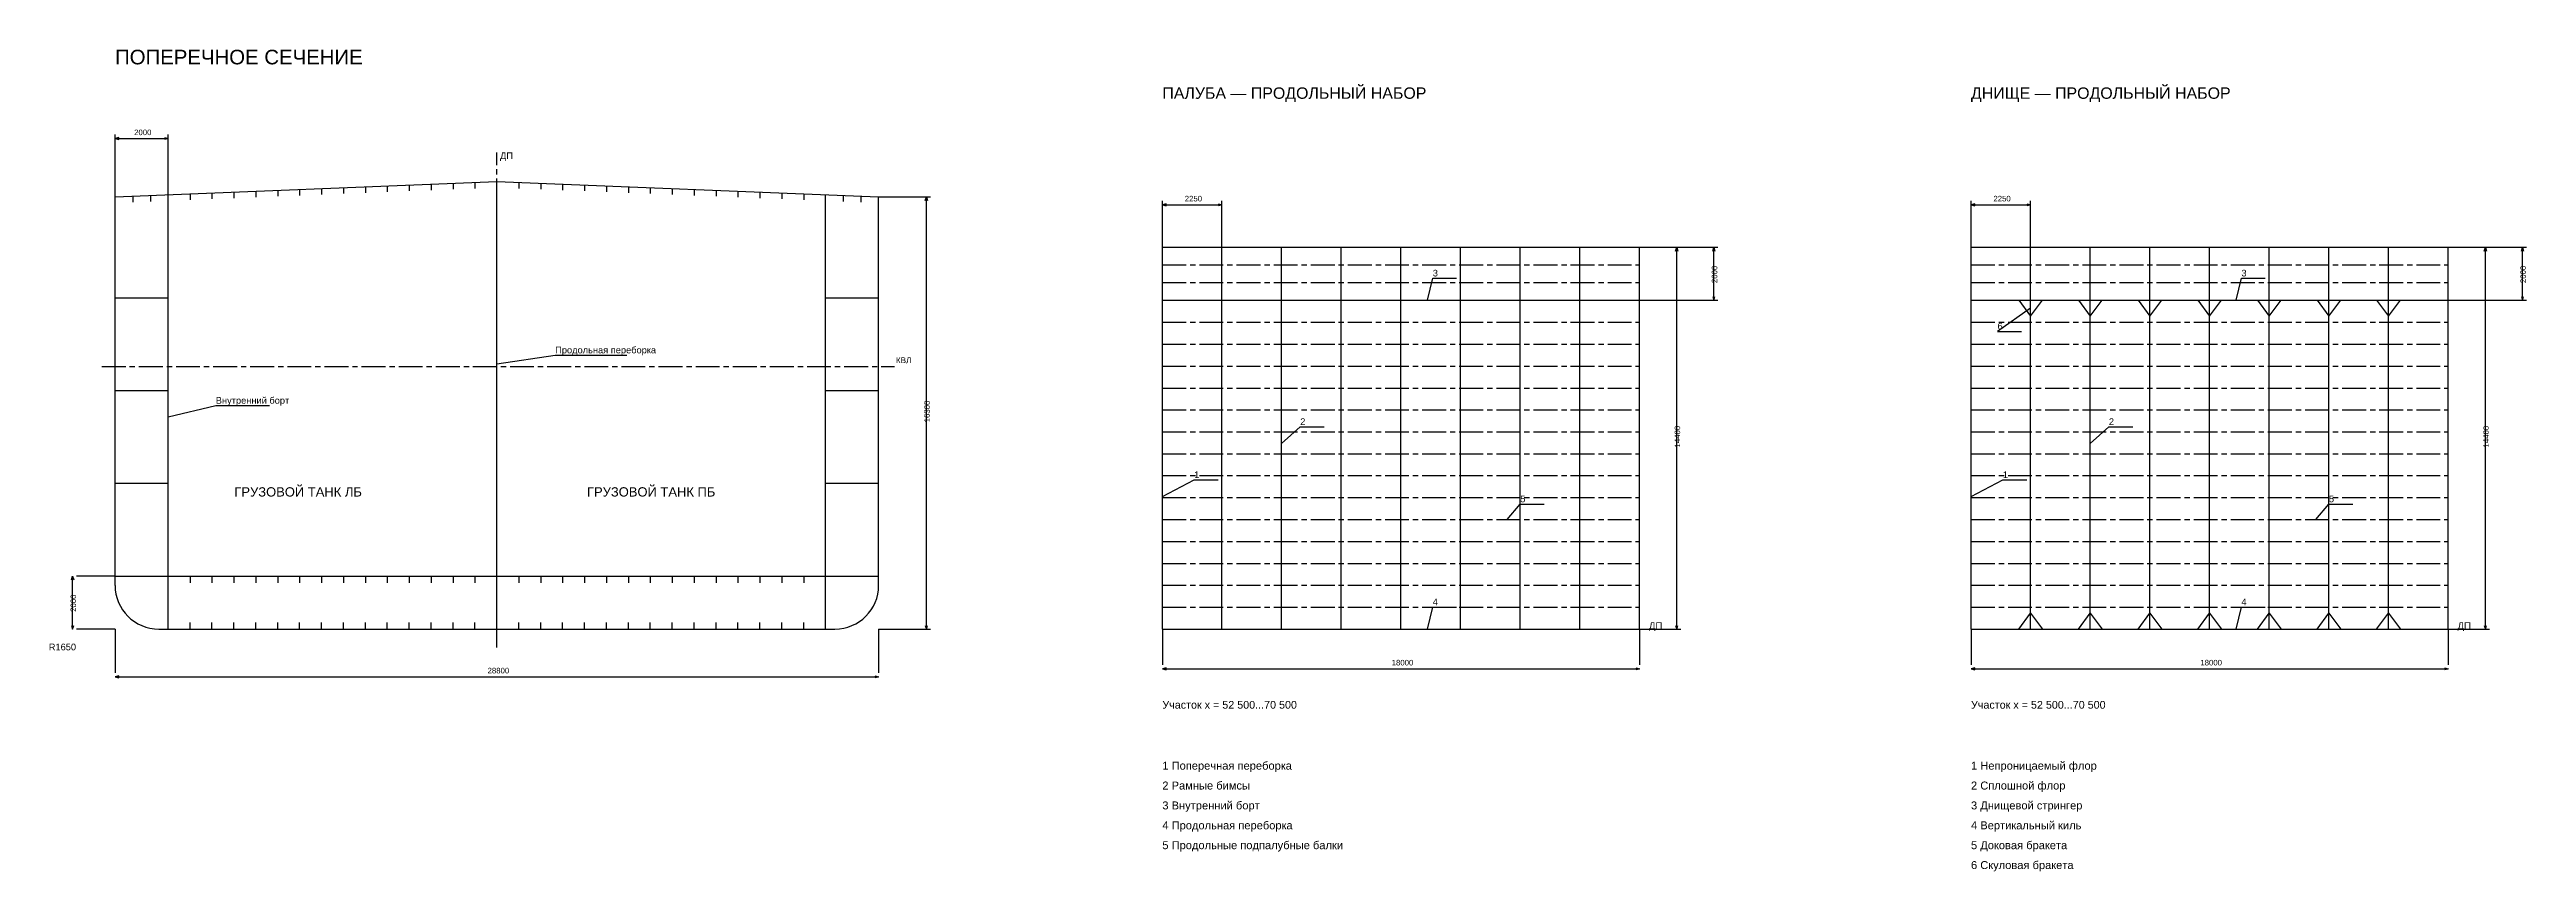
# Model space of a CAD drawing. Header units: millimetres. Extents: x -5500 to 166650, y -17240 to 192034.
# Drawn here: x -2471 to 90950, y 91860 to 122858 of the extents above; entities that cross this region are included whole.
import ezdxf

# ---------------------------------------------------------------- set-up
doc = ezdxf.new("R2010")
doc.units = ezdxf.units.MM
doc.linetypes.add('AXIS22', pattern=[1400, 900, -150, 200, -150])
for name, color, linetype in [('ARR_BOTTOM_CENTER', 30, 'AXIS22'), ('ARR_BOTTOM_DIM', 2, 'Continuous'), ('ARR_BOTTOM_HULL', 4, 'Continuous'), ('ARR_BOTTOM_MEMBER', 4, 'Continuous'), ('ARR_BOTTOM_SEAM', 7, 'Continuous'), ('ARR_BOTTOM_TEXT', 7, 'Continuous'), ('ARR_DECK_CENTER', 30, 'AXIS22'), ('ARR_DECK_DIM', 2, 'Continuous'), ('ARR_DECK_HULL', 4, 'Continuous'), ('ARR_DECK_MEMBER', 4, 'Continuous'), ('ARR_DECK_SEAM', 7, 'Continuous'), ('ARR_DECK_TEXT', 7, 'Continuous'), ('ARR_SECTION_CENTER', 30, 'AXIS22'), ('ARR_SECTION_DIM', 2, 'Continuous'), ('ARR_SECTION_HULL', 4, 'Continuous'), ('ARR_SECTION_MEMBER', 4, 'Continuous'), ('ARR_SECTION_SEAM', 7, 'Continuous'), ('ARR_SECTION_TEXT', 7, 'Continuous')]:
    doc.layers.add(name, color=color, linetype=linetype)
doc.styles.add('RU', font='arial.ttf')

msp = doc.modelspace()

# ---------------------------------------------------------------- linework, layer by layer
at = {"layer": 'ARR_BOTTOM_CENTER'}
for p, q in [((70000, 114733), (88000, 114733)), ((70000, 114067), (88000, 114067)), ((70000, 112573), (88000, 112573)), ((70000, 111747), (88000, 111747)), ((70000, 110920), (88000, 110920)), ((70000, 110093), (88000, 110093)), ((70000, 109267), (88000, 109267)), ((70000, 108440), (88000, 108440)), ((70000, 107613), (88000, 107613)), ((70000, 106787), (88000, 106787)), ((70000, 105960), (88000, 105960)), ((70000, 105133), (88000, 105133)), ((70000, 104307), (88000, 104307)), ((70000, 103480), (88000, 103480)), ((70000, 102653), (88000, 102653)), ((70000, 101827), (88000, 101827))]:
    msp.add_line(p, q, dxfattribs=at)
at = {"layer": 'ARR_BOTTOM_DIM'}
for p, q in [((70000, 115400), (70000, 117150)), ((70000, 117000), (72250, 117000)), ((72250, 115400), (72250, 117150)), ((88000, 115400), (89550, 115400)), ((88000, 115400), (90950, 115400)), ((89400, 101000), (89400, 115400)), ((90800, 113400), (90800, 115400)), ((88000, 113400), (90950, 113400)), ((70000, 101000), (70000, 99650)), ((88000, 101000), (88000, 99650)), ((88000, 101000), (89550, 101000)), ((70000, 99500), (88000, 99500))]:
    msp.add_line(p, q, dxfattribs=at)
for points in [[(70140, 117040), (70000, 117000), (70140, 116960)], [(72110, 117040), (72250, 117000), (72110, 116960)], [(89360, 115260), (89400, 115400), (89440, 115260)], [(90760, 115260), (90800, 115400), (90840, 115260)], [(90760, 113540), (90800, 113400), (90840, 113540)], [(89360, 101140), (89400, 101000), (89440, 101140)], [(70140, 99540), (70000, 99500), (70140, 99460)], [(87860, 99540), (88000, 99500), (87860, 99460)]]:
    msp.add_lwpolyline(points, dxfattribs=at)
at = {"layer": 'ARR_BOTTOM_HULL'}
for p, q in [((70000, 115400), (88000, 115400)), ((70000, 113400), (88000, 113400)), ((70000, 101000), (88000, 101000))]:
    msp.add_line(p, q, dxfattribs=at)
at = {"layer": 'ARR_BOTTOM_MEMBER'}
for p, q in [((70000, 101000), (70000, 115400)), ((72250, 101000), (72250, 115400)), ((74500, 101000), (74500, 115400)), ((76750, 101000), (76750, 115400)), ((79000, 101000), (79000, 115400)), ((81250, 101000), (81250, 115400)), ((83500, 101000), (83500, 115400)), ((85750, 101000), (85750, 115400)), ((88000, 101000), (88000, 115400))]:
    msp.add_line(p, q, dxfattribs=at)
for points in [[(71800, 113400), (72250, 112800), (72700, 113400)], [(74050, 113400), (74500, 112800), (74950, 113400)], [(76300, 113400), (76750, 112800), (77200, 113400)], [(78550, 113400), (79000, 112800), (79450, 113400)], [(80800, 113400), (81250, 112800), (81700, 113400)], [(83050, 113400), (83500, 112800), (83950, 113400)], [(85300, 113400), (85750, 112800), (86200, 113400)], [(71800, 101000), (72250, 101600), (72700, 101000)], [(74050, 101000), (74500, 101600), (74950, 101000)], [(76300, 101000), (76750, 101600), (77200, 101000)], [(78550, 101000), (79000, 101600), (79450, 101000)], [(80800, 101000), (81250, 101600), (81700, 101000)], [(83050, 101000), (83500, 101600), (83950, 101000)], [(85300, 101000), (85750, 101600), (86200, 101000)]]:
    msp.add_lwpolyline(points, dxfattribs=at)
at = {"layer": 'ARR_BOTTOM_SEAM'}
for p, q in [((70000, 101000), (70000, 115400)), ((88000, 101000), (88000, 115400))]:
    msp.add_line(p, q, dxfattribs=at)
for points in [[(80000, 113400), (80200, 114230), (81100, 114230)], [(72250, 113100), (71000, 112230), (71900, 112230)], [(74500, 108000), (75200, 108630), (76100, 108630)], [(70000, 106000), (71200, 106630), (72100, 106630)], [(83000, 105133), (83500, 105713), (84400, 105713)], [(80000, 101000), (80200, 101830), (81100, 101830)]]:
    msp.add_lwpolyline(points, dxfattribs=at)
at = {"layer": 'ARR_DECK_CENTER'}
for p, q in [((39500, 114733), (57500, 114733)), ((39500, 114067), (57500, 114067)), ((39500, 112573), (57500, 112573)), ((39500, 111747), (57500, 111747)), ((39500, 110920), (57500, 110920)), ((39500, 110093), (57500, 110093)), ((39500, 109267), (57500, 109267)), ((39500, 108440), (57500, 108440)), ((39500, 107613), (57500, 107613)), ((39500, 106787), (57500, 106787)), ((39500, 105960), (57500, 105960)), ((39500, 105133), (57500, 105133)), ((39500, 104307), (57500, 104307)), ((39500, 103480), (57500, 103480)), ((39500, 102653), (57500, 102653)), ((39500, 101827), (57500, 101827))]:
    msp.add_line(p, q, dxfattribs=at)
at = {"layer": 'ARR_DECK_DIM'}
for p, q in [((39500, 115400), (39500, 117150)), ((39500, 117000), (41750, 117000)), ((41750, 115400), (41750, 117150)), ((57500, 115400), (59050, 115400)), ((57500, 115400), (60450, 115400)), ((58900, 101000), (58900, 115400)), ((60300, 113400), (60300, 115400)), ((57500, 113400), (60450, 113400)), ((39500, 101000), (39500, 99650)), ((57500, 101000), (57500, 99650)), ((57500, 101000), (59050, 101000)), ((39500, 99500), (57500, 99500))]:
    msp.add_line(p, q, dxfattribs=at)
for points in [[(39640, 117040), (39500, 117000), (39640, 116960)], [(41610, 117040), (41750, 117000), (41610, 116960)], [(58860, 115260), (58900, 115400), (58940, 115260)], [(60260, 115260), (60300, 115400), (60340, 115260)], [(60260, 113540), (60300, 113400), (60340, 113540)], [(58860, 101140), (58900, 101000), (58940, 101140)], [(39640, 99540), (39500, 99500), (39640, 99460)], [(57360, 99540), (57500, 99500), (57360, 99460)]]:
    msp.add_lwpolyline(points, dxfattribs=at)
at = {"layer": 'ARR_DECK_HULL'}
for p, q in [((39500, 115400), (57500, 115400)), ((39500, 113400), (57500, 113400)), ((39500, 101000), (57500, 101000))]:
    msp.add_line(p, q, dxfattribs=at)
at = {"layer": 'ARR_DECK_MEMBER'}
for p, q in [((39500, 101000), (39500, 115400)), ((41750, 101000), (41750, 115400)), ((44000, 101000), (44000, 115400)), ((46250, 101000), (46250, 115400)), ((48500, 101000), (48500, 115400)), ((50750, 101000), (50750, 115400)), ((53000, 101000), (53000, 115400)), ((55250, 101000), (55250, 115400)), ((57500, 101000), (57500, 115400))]:
    msp.add_line(p, q, dxfattribs=at)
at = {"layer": 'ARR_DECK_SEAM'}
for p, q in [((39500, 101000), (39500, 115400)), ((57500, 101000), (57500, 115400))]:
    msp.add_line(p, q, dxfattribs=at)
for points in [[(49500, 113400), (49700, 114230), (50600, 114230)], [(44000, 108000), (44700, 108630), (45600, 108630)], [(39500, 106000), (40700, 106630), (41600, 106630)], [(52500, 105133), (53000, 105713), (53900, 105713)], [(49500, 101000), (49700, 101830), (50600, 101830)]]:
    msp.add_lwpolyline(points, dxfattribs=at)
at = {"layer": 'ARR_SECTION_CENTER'}
for p, q in [((14400, 100300), (14400, 118976)), ((-500, 110900), (29400, 110900))]:
    msp.add_line(p, q, dxfattribs=at)
at = {"layer": 'ARR_SECTION_DIM'}
for p, q in [((0, 117300), (0, 119650)), ((2000, 117380), (2000, 119650)), ((0, 119500), (2000, 119500)), ((28800, 117300), (30750, 117300)), ((30600, 101000), (30600, 117300)), ((-1600, 101000), (-1600, 103000)), ((0, 103000), (-1450, 103000)), ((0, 101000), (-1450, 101000)), ((0, 101000), (0, 99350)), ((28800, 101000), (28800, 99350)), ((28800, 101000), (30750, 101000)), ((0, 99200), (28800, 99200))]:
    msp.add_line(p, q, dxfattribs=at)
for points in [[(140, 119540), (0, 119500), (140, 119460)], [(1860, 119540), (2000, 119500), (1860, 119460)], [(30560, 117160), (30600, 117300), (30640, 117160)], [(-1640, 102860), (-1600, 103000), (-1560, 102860)], [(-1640, 101140), (-1600, 101000), (-1560, 101140)], [(30560, 101140), (30600, 101000), (30640, 101140)], [(140, 99240), (0, 99200), (140, 99160)], [(28660, 99240), (28800, 99200), (28660, 99160)]]:
    msp.add_lwpolyline(points, dxfattribs=at)
at = {"layer": 'ARR_SECTION_HULL'}
for p, q in [((14400, 101000), (14400, 117876)), ((0, 102650), (0, 117300)), ((2000, 101000), (2000, 117380)), ((26800, 101000), (26800, 117380)), ((28800, 102650), (28800, 117300)), ((0, 113500), (2000, 113500)), ((26800, 113500), (28800, 113500)), ((0, 110000), (2000, 110000)), ((26800, 110000), (28800, 110000)), ((0, 106500), (2000, 106500)), ((26800, 106500), (28800, 106500)), ((0, 103000), (28800, 103000)), ((1650, 101000), (27150, 101000))]:
    msp.add_line(p, q, dxfattribs=at)
msp.add_lwpolyline([(0, 117300), (14400, 117876), (28800, 117300)], dxfattribs=at)
for centre, start, end in [((1650, 102650), 180, 270), ((27150, 102650), 270, 360)]:
    msp.add_arc(centre, 1650, start, end, dxfattribs=at)
at = {"layer": 'ARR_SECTION_MEMBER'}
for p, q in [((11093, 117744), (11093, 117524)), ((11920, 117777), (11920, 117557)), ((12747, 117810), (12747, 117590)), ((13573, 117843), (13573, 117623)), ((15227, 117843), (15227, 117623)), ((16053, 117810), (16053, 117590)), ((16880, 117777), (16880, 117557)), ((17707, 117744), (17707, 117524)), ((667, 117327), (667, 117107)), ((1333, 117353), (1333, 117133)), ((2827, 117413), (2827, 117193)), ((3653, 117446), (3653, 117226)), ((4480, 117479), (4480, 117259)), ((5307, 117512), (5307, 117292)), ((6133, 117545), (6133, 117325)), ((6960, 117578), (6960, 117358)), ((7787, 117611), (7787, 117391)), ((8613, 117645), (8613, 117425)), ((9440, 117678), (9440, 117458)), ((10267, 117711), (10267, 117491)), ((18533, 117711), (18533, 117491)), ((19360, 117678), (19360, 117458)), ((20187, 117645), (20187, 117425)), ((21013, 117611), (21013, 117391)), ((21840, 117578), (21840, 117358)), ((22667, 117545), (22667, 117325)), ((23493, 117512), (23493, 117292)), ((24320, 117479), (24320, 117259)), ((25147, 117446), (25147, 117226)), ((25973, 117413), (25973, 117193)), ((27467, 117353), (27467, 117133)), ((28133, 117327), (28133, 117107)), ((2827, 103000), (2827, 102750)), ((3653, 103000), (3653, 102750)), ((4480, 103000), (4480, 102750)), ((5307, 103000), (5307, 102750)), ((6133, 103000), (6133, 102750)), ((6960, 103000), (6960, 102750)), ((7787, 103000), (7787, 102750)), ((8613, 103000), (8613, 102750)), ((9440, 103000), (9440, 102750)), ((10267, 103000), (10267, 102750)), ((11093, 103000), (11093, 102750)), ((11920, 103000), (11920, 102750)), ((12747, 103000), (12747, 102750)), ((13573, 103000), (13573, 102750)), ((15227, 103000), (15227, 102750)), ((16053, 103000), (16053, 102750)), ((16880, 103000), (16880, 102750)), ((17707, 103000), (17707, 102750)), ((18533, 103000), (18533, 102750)), ((19360, 103000), (19360, 102750)), ((20187, 103000), (20187, 102750)), ((21013, 103000), (21013, 102750)), ((21840, 103000), (21840, 102750)), ((22667, 103000), (22667, 102750)), ((23493, 103000), (23493, 102750)), ((24320, 103000), (24320, 102750)), ((25147, 103000), (25147, 102750)), ((25973, 103000), (25973, 102750)), ((2827, 101000), (2827, 101250)), ((3653, 101000), (3653, 101250)), ((4480, 101000), (4480, 101250)), ((5307, 101000), (5307, 101250)), ((6133, 101000), (6133, 101250)), ((6960, 101000), (6960, 101250)), ((7787, 101000), (7787, 101250)), ((8613, 101000), (8613, 101250)), ((9440, 101000), (9440, 101250)), ((10267, 101000), (10267, 101250)), ((11093, 101000), (11093, 101250)), ((11920, 101000), (11920, 101250)), ((12747, 101000), (12747, 101250)), ((13573, 101000), (13573, 101250)), ((15227, 101000), (15227, 101250)), ((16053, 101000), (16053, 101250)), ((16880, 101000), (16880, 101250)), ((17707, 101000), (17707, 101250)), ((18533, 101000), (18533, 101250)), ((19360, 101000), (19360, 101250)), ((20187, 101000), (20187, 101250)), ((21013, 101000), (21013, 101250)), ((21840, 101000), (21840, 101250)), ((22667, 101000), (22667, 101250)), ((23493, 101000), (23493, 101250)), ((24320, 101000), (24320, 101250)), ((25147, 101000), (25147, 101250)), ((25973, 101000), (25973, 101250))]:
    msp.add_line(p, q, dxfattribs=at)
at = {"layer": 'ARR_SECTION_SEAM'}
for points in [[(14400, 111000), (16600, 111330), (19300, 111330)], [(2000, 109000), (3800, 109430), (5825, 109430)]]:
    msp.add_lwpolyline(points, dxfattribs=at)

# ---------------------------------------------------------------- texts
at = {"layer": 'ARR_BOTTOM_DIM', "style": 'RU'}
for s, p in [('2250', (70845, 117130)), ('18000', (78650, 99630))]:
    msp.add_text(s, height=210, dxfattribs=at).set_placement(p)
for s, p in [('2000', (90930, 114050)), ('14400', (89530, 107850))]:
    msp.add_text(s, height=210, rotation=90, dxfattribs=at).set_placement(p)
at = {"layer": 'ARR_BOTTOM_TEXT', "style": 'RU'}
for s, height, p in [('ДНИЩЕ — ПРОДОЛЬНЫЙ НАБОР', 430, (70000, 121000)), ('3', 250, (80200, 114300)), ('6', 250, (71000, 112300)), ('2', 250, (75200, 108700)), ('1', 250, (71200, 106700)), ('5', 250, (83500, 105783)), ('4', 250, (80200, 101900)), ('ДП', 260, (88350, 101000)), ('Участок x = 52 500...70 500', 290, (70000, 98000)), ('1 Непроницаемый флор', 300, (70000, 95700)), ('3 Днищевой стрингер', 300, (70000, 94200)), ('2 Сплошной флор', 300, (70000, 94950)), ('4 Вертикальный киль', 300, (70000, 93450)), ('5 Доковая бракета', 300, (70000, 92700)), ('6 Скуловая бракета', 300, (70000, 91950))]:
    msp.add_text(s, height=height, dxfattribs=at).set_placement(p)
at = {"layer": 'ARR_DECK_DIM', "style": 'RU'}
for s, p in [('2250', (40345, 117130)), ('18000', (48150, 99630))]:
    msp.add_text(s, height=210, dxfattribs=at).set_placement(p)
for s, p in [('2000', (60430, 114050)), ('14400', (59030, 107850))]:
    msp.add_text(s, height=210, rotation=90, dxfattribs=at).set_placement(p)
at = {"layer": 'ARR_DECK_TEXT', "style": 'RU'}
for s, height, p in [('ПАЛУБА — ПРОДОЛЬНЫЙ НАБОР', 430, (39500, 121000)), ('3', 250, (49700, 114300)), ('2', 250, (44700, 108700)), ('1', 250, (40700, 106700)), ('5', 250, (53000, 105783)), ('4', 250, (49700, 101900)), ('ДП', 260, (57850, 101000)), ('Участок x = 52 500...70 500', 290, (39500, 98000)), ('1 Поперечная переборка', 300, (39500, 95700)), ('3 Внутренний борт', 300, (39500, 94200)), ('2 Рамные бимсы', 300, (39500, 94950)), ('4 Продольная переборка', 300, (39500, 93450)), ('5 Продольные подпалубные балки', 300, (39500, 92700))]:
    msp.add_text(s, height=height, dxfattribs=at).set_placement(p)
at = {"layer": 'ARR_SECTION_DIM', "style": 'RU'}
for s, p in [('2000', (720, 119630)), ('28800', (14050, 99330))]:
    msp.add_text(s, height=210, dxfattribs=at).set_placement(p)
for s, p in [('16300', (30730, 108800)), ('2000', (-1470, 101650))]:
    msp.add_text(s, height=210, rotation=90, dxfattribs=at).set_placement(p)
at = {"layer": 'ARR_SECTION_TEXT', "style": 'RU'}
for s, height, p in [('ПОПЕРЕЧНОЕ СЕЧЕНИЕ', 550, (0, 122300)), ('ДП', 250, (14520, 118726)), ('Продольная переборка', 250, (16600, 111400)), ('КВЛ', 220, (29450, 111030)), ('Внутренний борт', 250, (3800, 109500)), ('ГРУЗОВОЙ ТАНК ЛБ', 350, (4500, 106000)), ('ГРУЗОВОЙ ТАНК ПБ', 350, (17800, 106000)), ('R1650', 250, (-2500, 100200))]:
    msp.add_text(s, height=height, dxfattribs=at).set_placement(p)

doc.saveas('drawing.dxf')
